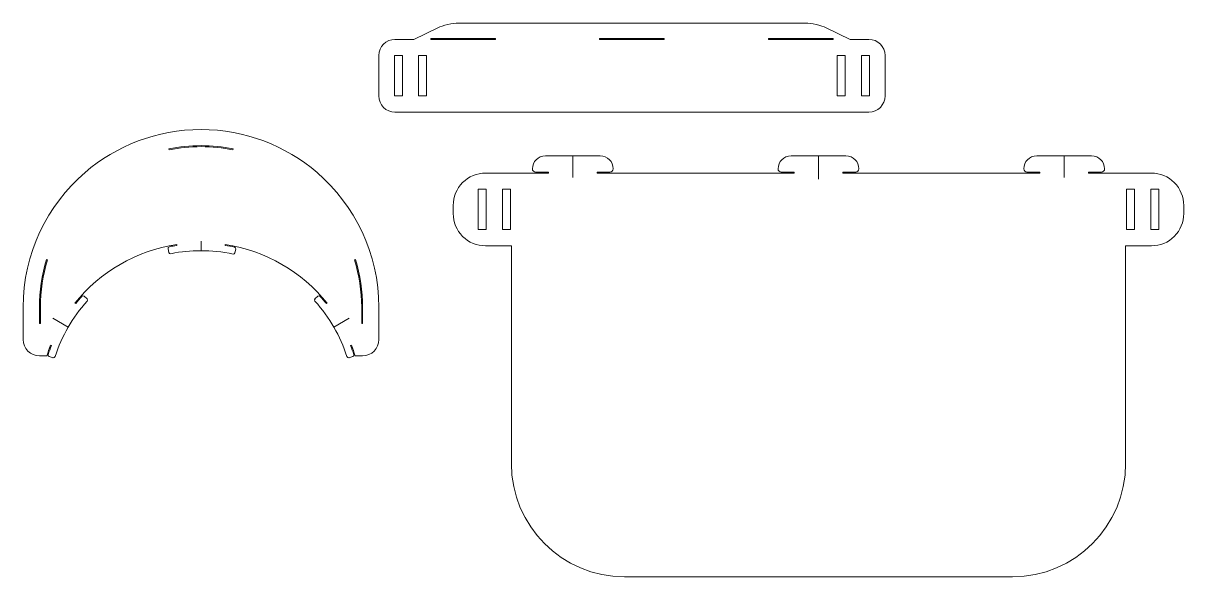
# Model space of a CAD drawing. Header units: millimetres. Extents: x -211 to 508, y -276 to 66.
import ezdxf

# ---------------------------------------------------------------- set-up
doc = ezdxf.new("R2010")
doc.units = ezdxf.units.MM
doc.header["$MEASUREMENT"] = 0
doc.layers.add('Layer 1', color=7, linetype='Continuous')

# ---------------------------------------------------------------- blocks, each defined once
blk = doc.blocks.new('block 2')
at = {"layer": 'Layer 1', "color": 18, "lineweight": 18, "true_color": 0x010101}
for points in [[(46.6, 56.11), (41.6, 56.11), (41.6, 56.62), (81.6, 56.62), (81.6, 56.11), (76.6, 56.11), (76.6, 56.12), (46.6, 56.12), (46.6, 56.11), (46.6, 56.11)], [(181.1, 56.12), (146.1, 56.12), (146.1, 56.62), (151.1, 56.62), (151.1, 56.62), (186.1, 56.62), (186.1, 56.11), (181.1, 56.11), (181.1, 56.12), (181.1, 56.12)], [(255.6, 56.11), (250.6, 56.11), (250.6, 56.62), (285.6, 56.62), (285.6, 56.62), (290.6, 56.62), (290.6, 56.12), (255.6, 56.12), (255.6, 56.11), (255.6, 56.11)], [(24.1, 21.12), (19.1, 21.12), (19.1, 46.12), (24.1, 46.12), (24.1, 21.12), (24.1, 21.12)], [(34.1, 46.12), (39.1, 46.12), (39.1, 21.12), (34.1, 21.12), (34.1, 46.12), (34.1, 46.12)], [(298.1, 21.12), (298.1, 46.12), (293.1, 46.12), (293.1, 21.12), (298.1, 21.12), (298.1, 21.12)], [(313.1, 21.12), (313.1, 46.12), (308.1, 46.12), (308.1, 21.12), (313.1, 21.12), (313.1, 21.12)], [(129.52, -16), (129.52, -29.3)], [(281.52, -16), (281.52, -30.4)], [(433.51, -16), (433.51, -29.3)], [(70.97, -36.61), (70.97, -61.61), (75.97, -61.61), (75.97, -36.61), (70.97, -36.61), (70.97, -36.61)], [(85.97, -36.61), (85.97, -61.61), (90.97, -61.61), (90.97, -36.61), (85.97, -36.61), (85.97, -36.61)], [(477.06, -61.61), (472.06, -61.61), (472.06, -36.61), (477.06, -36.61), (477.06, -61.61), (477.06, -61.61)], [(487.06, -61.61), (487.06, -36.61), (492.06, -36.61), (492.06, -61.61), (487.06, -61.61), (487.06, -61.61)], [(-100.51, -68.65), (-100.51, -74.65)], [(-182.7, -121.99), (-192.24, -116.48)], [(-18.32, -121.99), (-8.77, -116.48)]]:
    blk.add_lwpolyline(points, dxfattribs=at)
for points, knots in [([(166.1, 11.11), (166.1, 11.11), (312.71, 11.11), (312.71, 11.11), (318.24, 11.11), (322.71, 15.59), (322.71, 21.12), (322.71, 21.12), (322.71, 46.12), (322.71, 46.12), (322.71, 51.64), (318.24, 56.12), (312.71, 56.12), (312.71, 56.12), (301.1, 56.12), (301.1, 56.12), (301.1, 56.12), (286.3, 63.18), (286.3, 63.18), (283.26, 64.94), (276.94, 66.12), (273.43, 66.12), (273.43, 66.12), (58.78, 66.12), (58.78, 66.12), (55.27, 66.12), (48.95, 64.94), (45.91, 63.18), (45.91, 63.18), (31.1, 56.12), (31.1, 56.12), (31.1, 56.12), (19.49, 56.12), (19.49, 56.12), (13.97, 56.12), (9.49, 51.64), (9.49, 46.12), (9.49, 46.12), (9.49, 21.12), (9.49, 21.12), (9.49, 15.59), (13.97, 11.11), (19.49, 11.11), (19.49, 11.11), (166.1, 11.11), (166.1, 11.11)], [0, 0, 0, 0, 1, 1, 1, 2, 2, 2, 3, 3, 3, 4, 4, 4, 5, 5, 5, 6, 6, 6, 7, 7, 7, 8, 8, 8, 9, 9, 9, 10, 10, 10, 11, 11, 11, 12, 12, 12, 13, 13, 13, 14, 14, 14, 15, 15, 15, 15]), ([(-79.49, -76), (-79.49, -76), (-78.96, -73.6), (-78.96, -73.6), (-78.96, -73.6), (-78.96, -73.62), (-78.96, -73.62), (-78.84, -73.08), (-79.17, -72.55), (-79.71, -72.42), (-79.72, -72.42), (-79.73, -72.42), (-79.74, -72.41), (-81.66, -72.01), (-83.58, -71.66), (-85.5, -71.37), (-85.5, -71.37), (-85.5, -70.78), (-85.5, -70.78), (-60.46, -74.57), (-38.03, -87.71), (-22.49, -107.08), (-22.49, -107.08), (-22.97, -107.36), (-22.97, -107.36), (-24.19, -105.84), (-25.45, -104.35), (-26.76, -102.89), (-27.13, -102.48), (-27.76, -102.44), (-28.17, -102.8), (-28.18, -102.81), (-28.19, -102.82), (-28.19, -102.82), (-28.19, -102.82), (-28.18, -102.81), (-28.18, -102.81), (-28.18, -102.81), (-29.99, -104.47), (-29.99, -104.47), (-29.99, -104.47), (-29.92, -104.41), (-29.92, -104.41), (-30.35, -104.77), (-30.4, -105.4), (-30.05, -105.82), (-30.03, -105.84), (-30.01, -105.86), (-29.99, -105.88), (-25.48, -110.9), (-21.59, -116.31), (-18.32, -121.99), (-15.03, -127.67), (-12.29, -133.75), (-10.2, -140.17), (-10.05, -140.7), (-9.5, -141.01), (-8.96, -140.86), (-8.94, -140.86), (-8.92, -140.85), (-8.89, -140.84), (-8.89, -140.84), (-8.97, -140.87), (-8.97, -140.87), (-8.97, -140.87), (-6.63, -140.13), (-6.63, -140.13), (-6.63, -140.13), (-6.65, -140.14), (-6.65, -140.14), (-6.12, -139.97), (-5.83, -139.42), (-5.99, -138.89), (-5.99, -138.88), (-5.99, -138.87), (-6, -138.86), (-6.6, -136.99), (-7.26, -135.16), (-7.97, -133.35), (-7.97, -133.35), (-7.45, -133.04), (-7.45, -133.04), (-6.6, -135.21), (-5.82, -137.41), (-5.11, -139.65), (-5.11, -139.65), (-0.51, -139.65), (-0.51, -139.65), (5.02, -139.65), (9.49, -135.17), (9.49, -129.65), (9.49, -129.65), (9.49, -109.65), (9.49, -109.65), (9.49, -76.32), (-5.33, -46.46), (-28.74, -26.28), (-48, -9.69), (-73.08, 0.35), (-100.51, 0.35), (-127.93, 0.35), (-153.01, -9.69), (-172.27, -26.28), (-195.68, -46.46), (-210.51, -76.32), (-210.51, -109.65), (-210.51, -109.65), (-210.51, -129.65), (-210.51, -129.65), (-210.51, -135.17), (-206.03, -139.65), (-200.51, -139.65), (-200.51, -139.65), (-195.9, -139.65), (-195.9, -139.65), (-195.19, -137.41), (-194.42, -135.21), (-193.57, -133.04), (-193.57, -133.04), (-193.04, -133.35), (-193.04, -133.35), (-193.75, -135.16), (-194.41, -136.99), (-195.02, -138.86), (-195.19, -139.38), (-194.91, -139.95), (-194.39, -140.13), (-194.38, -140.13), (-194.37, -140.13), (-194.36, -140.14), (-194.36, -140.14), (-194.38, -140.13), (-194.38, -140.13), (-194.38, -140.13), (-192.04, -140.87), (-192.04, -140.87), (-192.04, -140.87), (-192.12, -140.84), (-192.12, -140.84), (-191.6, -141.03), (-191.03, -140.76), (-190.84, -140.24), (-190.83, -140.22), (-190.82, -140.19), (-190.81, -140.17), (-188.72, -133.75), (-185.99, -127.67), (-182.7, -121.99), (-179.43, -116.31), (-175.53, -110.9), (-171.02, -105.88), (-170.63, -105.48), (-170.64, -104.85), (-171.03, -104.46), (-171.05, -104.44), (-171.07, -104.43), (-171.09, -104.41), (-171.09, -104.41), (-171.02, -104.47), (-171.02, -104.47), (-171.02, -104.47), (-172.83, -102.81), (-172.83, -102.81), (-172.83, -102.81), (-172.82, -102.82), (-172.82, -102.82), (-173.22, -102.45), (-173.85, -102.47), (-174.23, -102.87), (-174.24, -102.88), (-174.24, -102.88), (-174.25, -102.89), (-175.56, -104.35), (-176.82, -105.84), (-178.04, -107.36), (-178.04, -107.36), (-178.52, -107.08), (-178.52, -107.08), (-162.98, -87.71), (-140.55, -74.57), (-115.51, -70.78), (-115.51, -70.78), (-115.51, -71.37), (-115.51, -71.37), (-117.43, -71.66), (-118.17, -71.79), (-120.09, -72.19), (-120.63, -72.3), (-120.98, -72.83), (-120.87, -73.37), (-120.87, -73.38), (-120.87, -73.39), (-120.87, -73.4), (-120.87, -73.4), (-120.87, -73.38), (-120.87, -73.38), (-120.87, -73.38), (-120.34, -75.78), (-120.34, -75.78), (-120.34, -75.78), (-120.36, -75.69), (-120.36, -75.69), (-120.26, -76.24), (-119.74, -76.6), (-119.2, -76.5), (-119.17, -76.5), (-119.15, -76.49), (-119.12, -76.49), (-112.52, -75.09), (-107.07, -74.64), (-100.51, -74.65), (-93.95, -74.64), (-87.31, -75.31), (-80.71, -76.71), (-80.17, -76.84), (-79.63, -76.52), (-79.49, -75.99), (-79.48, -75.96), (-79.48, -75.94), (-79.47, -75.91)], [0, 0, 0, 0, 1, 1, 1, 2, 2, 2, 3, 3, 3, 4, 4, 4, 5, 5, 5, 6, 6, 6, 7, 7, 7, 8, 8, 8, 9, 9, 9, 10, 10, 10, 11, 11, 11, 12, 12, 12, 13, 13, 13, 14, 14, 14, 15, 15, 15, 16, 16, 16, 17, 17, 17, 18, 18, 18, 19, 19, 19, 20, 20, 20, 21, 21, 21, 22, 22, 22, 23, 23, 23, 24, 24, 24, 25, 25, 25, 26, 26, 26, 27, 27, 27, 28, 28, 28, 29, 29, 29, 30, 30, 30, 31, 31, 31, 32, 32, 32, 33, 33, 33, 34, 34, 34, 35, 35, 35, 36, 36, 36, 37, 37, 37, 38, 38, 38, 39, 39, 39, 40, 40, 40, 41, 41, 41, 42, 42, 42, 43, 43, 43, 44, 44, 44, 45, 45, 45, 46, 46, 46, 47, 47, 47, 48, 48, 48, 49, 49, 49, 50, 50, 50, 51, 51, 51, 52, 52, 52, 53, 53, 53, 54, 54, 54, 55, 55, 55, 56, 56, 56, 57, 57, 57, 58, 58, 58, 59, 59, 59, 60, 60, 60, 61, 61, 61, 62, 62, 62, 63, 63, 63, 64, 64, 64, 65, 65, 65, 66, 66, 66, 67, 67, 67, 68, 68, 68, 69, 69, 69, 70, 70, 70, 71, 71, 71, 72, 72, 72, 73, 73, 73, 73]), ([(-80.64, -11.64), (-87.18, -10.32), (-93.83, -9.65), (-100.51, -9.65), (-107.18, -9.65), (-113.83, -10.32), (-120.37, -11.64), (-120.37, -11.64), (-120.25, -12.23), (-120.25, -12.23), (-107.22, -9.59), (-93.79, -9.59), (-80.76, -12.23), (-80.76, -12.23), (-80.64, -11.64), (-80.64, -11.64)], [0, 0, 0, 0, 1, 1, 1, 2, 2, 2, 3, 3, 3, 4, 4, 4, 5, 5, 5, 5]), ([(471.51, -71.61), (471.51, -71.61), (487.52, -71.61), (487.52, -71.61), (492.82, -71.61), (497.91, -69.5), (501.66, -65.76), (505.41, -62.01), (507.52, -56.91), (507.52, -51.61), (507.52, -49.97), (507.52, -48.26), (507.52, -46.61), (507.52, -41.31), (505.41, -36.22), (501.66, -32.47), (497.91, -28.72), (492.82, -26.61), (487.52, -26.61), (480.19, -26.61), (471.51, -26.61), (471.51, -26.61), (471.51, -26.61), (466.52, -26.6), (466.52, -26.6), (466.52, -26.6), (448.51, -26.6), (448.51, -26.6), (448.51, -26.6), (448.51, -26), (448.51, -26), (448.51, -26), (453.61, -26), (456.53, -26), (457.05, -26), (457.56, -25.79), (457.93, -25.41), (458.3, -25.04), (458.51, -24.54), (458.51, -24.01), (458.51, -24), (458.51, -24), (458.51, -24), (458.51, -19.58), (454.93, -16), (450.51, -16), (450.51, -16), (416.51, -16), (416.51, -16), (412.09, -16), (408.51, -19.58), (408.51, -24), (408.51, -25.1), (409.4, -26), (410.51, -26), (413.43, -26), (418.51, -26), (418.51, -26), (418.51, -26), (418.51, -26.6), (418.51, -26.6), (418.51, -26.6), (296.52, -26.6), (296.52, -26.6), (296.52, -26.6), (296.52, -26), (296.52, -26), (296.52, -26), (301.6, -26), (304.52, -26), (305.62, -26), (306.52, -25.1), (306.52, -24), (306.52, -19.58), (302.94, -16), (298.52, -16), (298.52, -16), (264.51, -16), (264.51, -16), (260.09, -16), (256.51, -19.58), (256.51, -24), (256.51, -25.1), (257.41, -26), (258.51, -26), (261.43, -26), (266.52, -26), (266.52, -26), (266.52, -26), (266.52, -26.6), (266.52, -26.6), (266.52, -26.6), (144.52, -26.6), (144.52, -26.6), (144.52, -26.6), (144.52, -26), (144.52, -26), (144.52, -26), (149.6, -26), (152.52, -26), (153.63, -26), (154.52, -25.1), (154.52, -24), (154.52, -19.58), (150.94, -16), (146.52, -16), (146.52, -16), (112.52, -16), (112.52, -16), (108.1, -16), (104.52, -19.58), (104.52, -24), (104.52, -24), (104.52, -24), (104.52, -24.01), (104.52, -24.54), (104.73, -25.04), (105.1, -25.41), (105.47, -25.79), (105.98, -26), (106.5, -26), (109.42, -26), (114.52, -26), (114.52, -26), (114.52, -26), (114.52, -26.6), (114.52, -26.6), (114.52, -26.6), (96.51, -26.6), (96.51, -26.6), (96.51, -26.6), (91.52, -26.61), (91.52, -26.61), (91.52, -26.61), (82.84, -26.61), (75.52, -26.61), (70.22, -26.61), (65.12, -28.72), (61.37, -32.47), (57.62, -36.22), (55.52, -41.31), (55.52, -46.61), (55.52, -48.26), (55.52, -49.97), (55.52, -51.61), (55.52, -56.91), (57.62, -62.01), (61.37, -65.76), (65.12, -69.5), (70.22, -71.61), (75.52, -71.61), (75.52, -71.61), (91.52, -71.61), (91.52, -71.61), (91.52, -71.61), (91.52, -206.4), (91.52, -206.4), (91.52, -245.06), (122.86, -276.4), (161.51, -276.4), (161.51, -276.4), (401.52, -276.4), (401.52, -276.4), (440.17, -276.4), (471.51, -245.06), (471.51, -206.4), (471.51, -206.4), (471.51, -71.61), (471.51, -71.61)], [0, 0, 0, 0, 1, 1, 1, 2, 2, 2, 3, 3, 3, 4, 4, 4, 5, 5, 5, 6, 6, 6, 7, 7, 7, 8, 8, 8, 9, 9, 9, 10, 10, 10, 11, 11, 11, 12, 12, 12, 13, 13, 13, 14, 14, 14, 15, 15, 15, 16, 16, 16, 17, 17, 17, 18, 18, 18, 19, 19, 19, 20, 20, 20, 21, 21, 21, 22, 22, 22, 23, 23, 23, 24, 24, 24, 25, 25, 25, 26, 26, 26, 27, 27, 27, 28, 28, 28, 29, 29, 29, 30, 30, 30, 31, 31, 31, 32, 32, 32, 33, 33, 33, 34, 34, 34, 35, 35, 35, 36, 36, 36, 37, 37, 37, 38, 38, 38, 39, 39, 39, 40, 40, 40, 41, 41, 41, 42, 42, 42, 43, 43, 43, 44, 44, 44, 45, 45, 45, 46, 46, 46, 47, 47, 47, 48, 48, 48, 49, 49, 49, 50, 50, 50, 51, 51, 51, 52, 52, 52, 53, 53, 53, 54, 54, 54, 55, 55, 55, 56, 56, 56, 56]), ([(-199.91, -109.65), (-199.91, -109.65), (-199.91, -119.59), (-199.91, -119.59), (-199.91, -119.59), (-200.51, -119.65), (-200.51, -119.65), (-200.51, -119.65), (-200.51, -109.65), (-200.51, -109.65), (-200.51, -99.62), (-199, -89.65), (-196.03, -80.07), (-196.03, -80.07), (-195.46, -80.24), (-195.46, -80.24), (-198.41, -89.77), (-199.91, -99.68), (-199.91, -109.65)], [0, 0, 0, 0, 1, 1, 1, 2, 2, 2, 3, 3, 3, 4, 4, 4, 5, 5, 5, 6, 6, 6, 6]), ([(-1.11, -119.59), (-1.11, -119.59), (-0.51, -119.65), (-0.51, -119.65), (-0.51, -119.65), (-0.51, -109.65), (-0.51, -109.65), (-0.51, -99.62), (-2.02, -89.65), (-4.98, -80.07), (-4.98, -80.07), (-5.56, -80.24), (-5.56, -80.24), (-2.61, -89.77), (-1.11, -99.68), (-1.11, -109.65), (-1.11, -109.65), (-1.11, -119.59), (-1.11, -119.59)], [0, 0, 0, 0, 1, 1, 1, 2, 2, 2, 3, 3, 3, 4, 4, 4, 5, 5, 5, 6, 6, 6, 6])]:
    blk.add_open_spline(points, degree=3, knots=knots, dxfattribs=at)

msp = doc.modelspace()

# ---------------------------------------------------------------- block references
at = {"layer": 'Layer 1'}
msp.add_blockref('block 2', (0, 0), dxfattribs=at)

doc.saveas('drawing.dxf')
